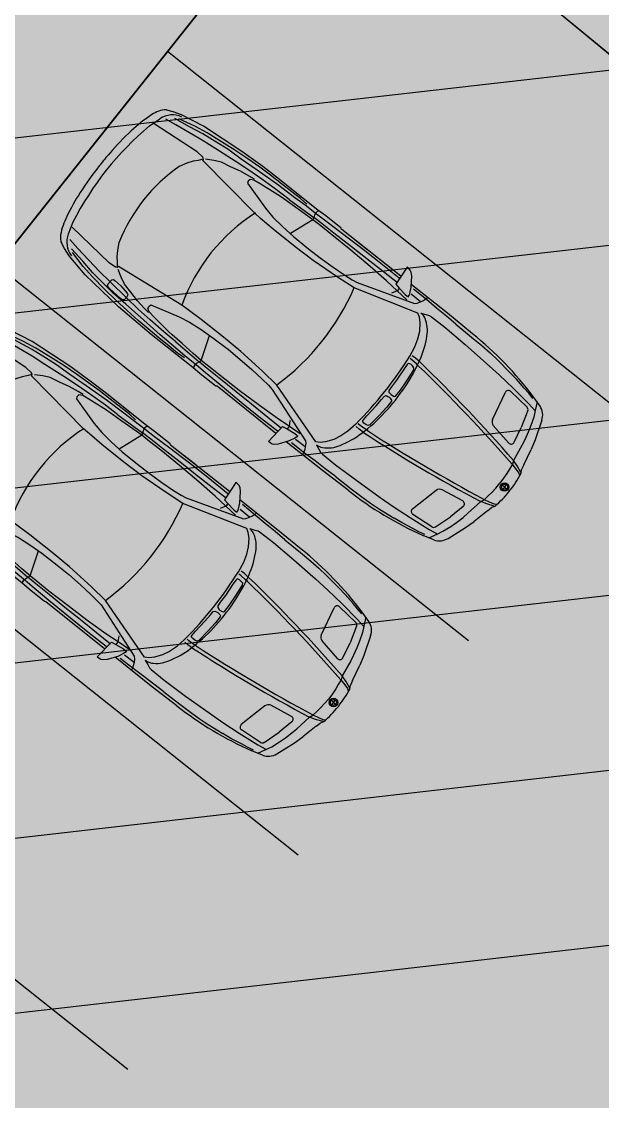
# Model space of a CAD drawing. Header units: metres. Extents: x -664657 to -643449, y -1076720 to -1062383.
# Drawn here: x -655946.61 to -655941.31, y -1069523.4 to -1069513.54 of the extents above; entities that cross this region are included whole.
import ezdxf

# ---------------------------------------------------------------- set-up
doc = ezdxf.new("R2010")
doc.units = ezdxf.units.M
doc.header["$LTSCALE"] = 0.1
doc.layers.get('0').update_dxf_attribs({"color": 8, "lineweight": 9})
for name, color, linetype in [('AA_THER_KOMUNIKACE', 201, 'Continuous'), ('silnice-šrafa', 253, 'Continuous'), ('Vlastníci', 20, 'Continuous'), ('zeleň-šrafa', 63, 'Continuous')]:
    doc.layers.add(name, color=color, linetype=linetype)
doc.layers.add('FLOATING-WINDOWS', color=2, linetype='Continuous', plot=False)
pattern_1 = [(6.5127, (-656030.26, -1069498.5804), (-0.180059, 1.5772555), [])]

# ---------------------------------------------------------------- blocks, each defined once
blk = doc.blocks.new('A$C1F206893')
at = {"color": 7, "linetype": 'Continuous'}
for p, q in [((1.0717, 4.7208), (1.1643, 4.7476)), ((1.3152, 4.7814), (1.1643, 4.7476)), ((1.3152, 4.7814), (1.3611, 4.7928)), ((1.3595, 4.7383), (1.3418, 4.6819)), ((1.3867, 4.8047), (1.3595, 4.7383)), ((1.3879, 4.8092), (1.3611, 4.7928)), ((1.3776, 4.6941), (1.3911, 4.7499)), ((1.3911, 4.7499), (1.4024, 4.7913)), ((1.4024, 4.7913), (1.4124, 4.8091)), ((1.5823, 4.77), (1.5552, 4.77)), ((1.5823, 4.77), (1.5823, 4.7971)), ((1.5823, 4.77), (1.5823, 4.7428)), ((1.5823, 4.77), (1.6094, 4.77)), ((1.7623, 4.7913), (1.7522, 4.8091)), ((1.7735, 4.7499), (1.7623, 4.7913)), ((1.787, 4.6941), (1.7735, 4.7499)), ((1.7768, 4.8092), (1.8035, 4.7928)), ((1.7779, 4.8047), (1.8051, 4.7383)), ((1.8494, 4.7814), (1.8035, 4.7928)), ((1.8051, 4.7383), (1.8228, 4.6819)), ((1.8494, 4.7814), (2.0003, 4.7476)), ((2.0929, 4.7208), (2.0003, 4.7476)), ((0.8939, 4.657), (1.0717, 4.7208)), ((1.0568, 4.6276), (1.1295, 4.6465)), ((1.1295, 4.6465), (1.1865, 4.6575)), ((1.1865, 4.6575), (1.3418, 4.6819)), ((1.3418, 4.6819), (1.3754, 4.6963)), ((1.3754, 4.6963), (1.4257, 4.703)), ((1.4257, 4.703), (1.4715, 4.7096)), ((1.4715, 4.7096), (1.5251, 4.7129)), ((1.5251, 4.7129), (1.5823, 4.7153)), ((1.6395, 4.7129), (1.5823, 4.7153)), ((1.6931, 4.7096), (1.6395, 4.7129)), ((1.7389, 4.703), (1.6931, 4.7096)), ((1.7892, 4.6963), (1.7389, 4.703)), ((1.8228, 4.6819), (1.7892, 4.6963)), ((1.9781, 4.6575), (1.8228, 4.6819)), ((2.0351, 4.6465), (1.9781, 4.6575)), ((2.1078, 4.6276), (2.0351, 4.6465)), ((2.2707, 4.657), (2.0929, 4.7208)), ((0.8024, 4.5634), (0.7736, 4.4615)), ((0.7896, 4.5179), (0.8623, 4.5542)), ((0.851, 4.4715), (0.8645, 4.5519)), ((0.8623, 4.5542), (0.916, 4.5809)), ((0.9041, 4.5016), (1.0621, 4.5509)), ((0.916, 4.5809), (0.9942, 4.6087)), ((0.9942, 4.6087), (1.0568, 4.6276)), ((1.2087, 4.5838), (1.0621, 4.5509)), ((1.2448, 4.5492), (1.2072, 4.3399)), ((1.9198, 4.5492), (1.9575, 4.3399)), ((1.9559, 4.5838), (2.1025, 4.5509)), ((2.2605, 4.5016), (2.1025, 4.5509)), ((2.1704, 4.6087), (2.1078, 4.6276)), ((2.2487, 4.5809), (2.1704, 4.6087)), ((2.3023, 4.5542), (2.2487, 4.5809)), ((2.3136, 4.4715), (2.3001, 4.5519)), ((2.3751, 4.5179), (2.3023, 4.5542)), ((2.3622, 4.5634), (2.391, 4.4615)), ((0.7884, 4.4694), (0.7749, 4.4102)), ((0.8272, 4.2693), (0.851, 4.4715)), ((0.8832, 4.4757), (0.8643, 4.269)), ((2.2814, 4.4757), (2.3003, 4.269)), ((2.3374, 4.2693), (2.3136, 4.4715)), ((2.3762, 4.4694), (2.3897, 4.4102)), ((0.7636, 4.3487), (0.7433, 4.2415)), ((0.7749, 4.4102), (0.7636, 4.3487)), ((2.3897, 4.4102), (2.401, 4.3487)), ((2.401, 4.3487), (2.4213, 4.2415)), ((0.7433, 4.2415), (0.7331, 4.1566)), ((0.8113, 4.0939), (0.8272, 4.2693)), ((1.1694, 4.3001), (0.9011, 4.237)), ((1.9952, 4.3001), (2.2635, 4.237)), ((2.3534, 4.0939), (2.3374, 4.2693)), ((2.4213, 4.2415), (2.4315, 4.1566)), ((0.7133, 3.9999), (0.7331, 4.1566)), ((2.4513, 3.9999), (2.4315, 4.1566)), ((0.8021, 3.9397), (0.8113, 4.0939)), ((2.3626, 3.9397), (2.3534, 4.0939)), ((0.7056, 3.9026), (0.7133, 3.9999)), ((2.459, 3.9026), (2.4513, 3.9999)), ((0.7004, 3.805), (0.7056, 3.9026)), ((0.7882, 3.6772), (0.8021, 3.9397)), ((2.3764, 3.6772), (2.3626, 3.9397)), ((2.4642, 3.805), (2.459, 3.9026)), ((0.6978, 3.6824), (0.7004, 3.805)), ((2.4669, 3.6824), (2.4642, 3.805)), ((0.6692, 3.6695), (0.6651, 3.3749)), ((0.6963, 3.4974), (0.6978, 3.6824)), ((0.78, 3.4347), (0.7882, 3.6772)), ((2.3846, 3.4347), (2.3764, 3.6772)), ((2.4683, 3.4974), (2.4669, 3.6824)), ((2.4954, 3.6695), (2.4996, 3.3749)), ((0.6963, 3.4974), (0.6917, 3.3835)), ((1.17, 3.4531), (1.1677, 3.4017)), ((1.2061, 3.4679), (1.2038, 3.441)), ((1.2605, 3.454), (1.2448, 3.444)), ((1.3797, 3.4676), (1.2605, 3.454)), ((1.4829, 3.4749), (1.3797, 3.4676)), ((1.5522, 3.4748), (1.4829, 3.4749)), ((1.56, 3.4692), (1.5522, 3.4748)), ((1.5638, 3.4581), (1.56, 3.4692)), ((1.5677, 3.4334), (1.5638, 3.4581)), ((1.5969, 3.4334), (1.6008, 3.4581)), ((1.6008, 3.4581), (1.6046, 3.4692)), ((1.6046, 3.4692), (1.6125, 3.4748)), ((1.6125, 3.4748), (1.6817, 3.4749)), ((1.6817, 3.4749), (1.7849, 3.4676)), ((1.7849, 3.4676), (1.9041, 3.454)), ((1.9041, 3.454), (1.9198, 3.444)), ((1.9585, 3.4679), (1.9609, 3.441)), ((1.9946, 3.4531), (1.9969, 3.4017)), ((2.4683, 3.4974), (2.473, 3.3835)), ((0.6651, 3.3749), (0.6653, 2.9511)), ((0.6917, 3.3835), (0.6915, 3.2673)), ((0.782, 3.2816), (0.78, 3.4347)), ((1.1677, 3.4017), (1.1699, 3.3648)), ((1.2038, 3.441), (1.2022, 3.3874)), ((1.2022, 3.3874), (1.2022, 3.3648)), ((1.2405, 3.4237), (1.2392, 3.4016)), ((1.2392, 3.4016), (1.2436, 3.3837)), ((1.2448, 3.444), (1.2405, 3.4237)), ((1.2436, 3.3837), (1.251, 3.3791)), ((1.251, 3.3791), (1.2604, 3.3781)), ((1.2604, 3.3781), (1.3084, 3.3802)), ((1.3084, 3.3802), (1.4323, 3.3909)), ((1.4323, 3.3909), (1.5096, 3.3922)), ((1.5096, 3.3922), (1.5498, 3.3943)), ((1.5498, 3.3943), (1.5621, 3.4044)), ((1.5621, 3.4044), (1.5661, 3.4208)), ((1.5661, 3.4208), (1.5677, 3.4334)), ((1.5985, 3.4208), (1.5969, 3.4334)), ((1.6025, 3.4044), (1.5985, 3.4208)), ((1.6148, 3.3943), (1.6025, 3.4044)), ((1.6551, 3.3922), (1.6148, 3.3943)), ((1.7324, 3.3909), (1.6551, 3.3922)), ((1.8562, 3.3802), (1.7324, 3.3909)), ((1.9042, 3.3781), (1.8562, 3.3802)), ((1.9136, 3.3791), (1.9042, 3.3781)), ((1.921, 3.3837), (1.9136, 3.3791)), ((1.9198, 3.444), (1.9242, 3.4237)), ((1.9254, 3.4016), (1.921, 3.3837)), ((1.9242, 3.4237), (1.9254, 3.4016)), ((1.9609, 3.441), (1.9624, 3.3874)), ((1.9624, 3.3874), (1.9624, 3.3648)), ((1.9969, 3.4017), (1.9948, 3.3648)), ((2.3826, 3.2816), (2.3846, 3.4347)), ((2.473, 3.3835), (2.4732, 3.2673)), ((2.4996, 3.3749), (2.4994, 2.9511)), ((0.6915, 3.2673), (0.6879, 3.1466)), ((0.7842, 3.257), (0.782, 3.2816)), ((0.7976, 3.228), (0.7842, 3.257)), ((0.9507, 3.2791), (0.8881, 3.2341)), ((1.0156, 3.3081), (0.9507, 3.2791)), ((1.0893, 3.3314), (1.0156, 3.3081)), ((1.1866, 3.3491), (1.0893, 3.3314)), ((1.978, 3.3491), (2.0753, 3.3314)), ((2.0753, 3.3314), (2.1491, 3.3081)), ((2.1491, 3.3081), (2.2139, 3.2791)), ((2.2139, 3.2791), (2.2766, 3.2341)), ((2.3671, 3.228), (2.3804, 3.257)), ((2.3804, 3.257), (2.3826, 3.2816)), ((2.4732, 3.2673), (2.4767, 3.1466)), ((0.8154, 3.1844), (0.7976, 3.228)), ((0.8522, 3.1966), (0.8321, 3.162)), ((0.8321, 3.162), (1.0155, 2.5628)), ((0.8881, 3.2341), (0.8522, 3.1966)), ((2.3325, 3.162), (2.1492, 2.5628)), ((2.2766, 3.2341), (2.3124, 3.1966)), ((2.3124, 3.1966), (2.3325, 3.162)), ((2.3493, 3.1844), (2.3671, 3.228)), ((0.6846, 3.1388), (0.6652, 3.1423)), ((0.7147, 3.1276), (0.6846, 3.1388)), ((0.6879, 3.1466), (0.6854, 2.9958)), ((0.7359, 3.1175), (0.7147, 3.1276)), ((0.7359, 3.1175), (0.7335, 3.0068)), ((0.7649, 3.0995), (0.7359, 3.1175)), ((0.7817, 3.0839), (0.7649, 3.0995)), ((0.9585, 2.5551), (0.7817, 3.0839)), ((2.2061, 2.5551), (2.3829, 3.0839)), ((2.3829, 3.0839), (2.3997, 3.0995)), ((2.3997, 3.0995), (2.4287, 3.1175)), ((2.4287, 3.1175), (2.4499, 3.1276)), ((2.4287, 3.1175), (2.4311, 3.0068)), ((2.4499, 3.1276), (2.4801, 3.1388)), ((2.4767, 3.1466), (2.4792, 2.9958)), ((2.4801, 3.1388), (2.4995, 3.1423)), ((0.6865, 2.9667), (0.6026, 2.9087)), ((0.7391, 2.9923), (0.6865, 2.9667)), ((0.7558, 2.9979), (0.7391, 2.9923)), ((0.7759, 2.999), (0.7558, 2.9979)), ((0.7612, 2.885), (0.7725, 2.9643)), ((0.7725, 2.9643), (0.7715, 2.9889)), ((0.8003, 3.0068), (0.7914, 2.8872)), ((2.3643, 3.0068), (2.3732, 2.8872)), ((2.3887, 2.999), (2.4088, 2.9979)), ((2.3921, 2.9643), (2.3932, 2.9889)), ((2.4034, 2.885), (2.3921, 2.9643)), ((2.4088, 2.9979), (2.4256, 2.9923)), ((2.4256, 2.9923), (2.4781, 2.9667)), ((2.4781, 2.9667), (2.562, 2.9087)), ((0.5679, 2.863), (0.5656, 2.844)), ((0.578, 2.8831), (0.5679, 2.863)), ((0.6026, 2.9087), (0.578, 2.8831)), ((0.7522, 2.8392), (0.7612, 2.885)), ((0.7624, 2.8872), (0.7914, 2.8872)), ((0.7914, 2.8872), (0.7811, 2.7534)), ((0.7914, 2.8872), (0.8405, 2.8592)), ((2.3732, 2.8872), (2.3241, 2.8592)), ((2.4023, 2.8872), (2.3732, 2.8872)), ((2.3732, 2.8872), (2.3835, 2.7534)), ((2.4124, 2.8392), (2.4034, 2.885)), ((2.562, 2.9087), (2.5866, 2.8831)), ((2.5866, 2.8831), (2.5967, 2.863)), ((2.5967, 2.863), (2.599, 2.844)), ((0.5656, 2.844), (0.5656, 2.8239)), ((0.5656, 2.8239), (0.7522, 2.8392)), ((0.6651, 2.8293), (0.6682, 2.1432)), ((0.6908, 2.8293), (0.6881, 2.5957)), ((0.7321, 2.8437), (0.7341, 2.6817)), ((2.599, 2.8239), (2.4124, 2.8392)), ((2.4325, 2.8437), (2.4305, 2.6817)), ((2.4739, 2.8293), (2.4765, 2.5957)), ((2.4996, 2.8293), (2.4964, 2.1432)), ((2.599, 2.844), (2.599, 2.8239)), ((0.7341, 2.6817), (0.736, 2.4895)), ((0.7811, 2.7534), (0.7708, 2.5552)), ((2.3835, 2.7534), (2.3938, 2.5552)), ((2.4305, 2.6817), (2.4286, 2.4895)), ((0.6881, 2.5957), (0.689, 2.4304)), ((2.4765, 2.5957), (2.4756, 2.4304)), ((0.736, 2.4895), (0.7357, 2.3096)), ((0.7708, 2.5552), (0.7646, 2.3247)), ((0.9673, 2.5037), (0.9585, 2.5551)), ((0.9761, 2.4232), (0.9673, 2.5037)), ((1.0155, 2.5628), (1.0334, 2.3822)), ((2.1492, 2.5628), (2.1312, 2.3822)), ((2.1885, 2.4232), (2.1973, 2.5037)), ((2.1973, 2.5037), (2.2061, 2.5551)), ((2.3938, 2.5552), (2.4001, 2.3247)), ((2.4286, 2.4895), (2.4289, 2.3096)), ((0.6675, 2.4358), (0.6675, 2.2974)), ((0.689, 2.4304), (0.6952, 2.1566)), ((0.986, 2.2947), (0.9761, 2.4232)), ((1.0334, 2.3822), (1.0518, 2.1133)), ((2.1312, 2.3822), (2.1128, 2.1133)), ((2.1786, 2.2947), (2.1885, 2.4232)), ((2.4756, 2.4304), (2.4694, 2.1566)), ((0.7357, 2.3096), (0.7387, 2.1063)), ((0.7646, 2.3247), (0.7612, 2.1024)), ((0.9924, 2.1505), (0.986, 2.2947)), ((2.1722, 2.1505), (2.1786, 2.2947)), ((2.4001, 2.3247), (2.4034, 2.1024)), ((2.4289, 2.3096), (2.4259, 2.1063)), ((0.6683, 2.142), (0.6615, 2.1319)), ((0.6615, 2.1319), (0.6615, 1.951)), ((0.6952, 2.1566), (0.6994, 1.9823)), ((0.7387, 2.1063), (0.7385, 1.9699)), ((0.7612, 2.1024), (0.7621, 1.9723)), ((0.9945, 2.0153), (0.9924, 2.1505)), ((1.0518, 2.1133), (1.0563, 1.9082)), ((2.1128, 2.1133), (2.1084, 1.9082)), ((2.1702, 2.0153), (2.1722, 2.1505)), ((2.4034, 2.1024), (2.4025, 1.9723)), ((2.4259, 2.1063), (2.4261, 1.9699)), ((2.4694, 2.1566), (2.4652, 1.9823)), ((2.4963, 2.142), (2.5032, 2.1319)), ((2.5032, 2.1319), (2.5032, 1.951)), ((0.6994, 1.9823), (0.7026, 1.8739)), ((0.7621, 1.9723), (0.7629, 1.8816)), ((0.9912, 1.8371), (0.9945, 2.0153)), ((2.1734, 1.8371), (2.1702, 2.0153)), ((2.4025, 1.9723), (2.4017, 1.8816)), ((2.4652, 1.9823), (2.462, 1.8739)), ((0.6615, 1.951), (0.6658, 1.8616)), ((0.6652, 1.8733), (0.678, 1.865)), ((0.7026, 1.8739), (0.7035, 1.7432)), ((0.7216, 1.8672), (0.7428, 1.8761)), ((0.7385, 1.9699), (0.7403, 1.8739)), ((0.7513, 1.5956), (0.7403, 1.8739)), ((0.7428, 1.8761), (0.7629, 1.8816)), ((0.7629, 1.8816), (0.9891, 1.7993)), ((0.7629, 1.8816), (0.7666, 1.7832)), ((1.0563, 1.9082), (1.0552, 1.6492)), ((2.1084, 1.9082), (2.1095, 1.6492)), ((2.4017, 1.8816), (2.1755, 1.7993)), ((2.4017, 1.8816), (2.398, 1.7832)), ((2.4234, 1.8739), (2.4017, 1.8816)), ((2.4133, 1.5956), (2.4243, 1.8739)), ((2.443, 1.8672), (2.4234, 1.8739)), ((2.4261, 1.9699), (2.4243, 1.8739)), ((2.462, 1.8739), (2.4611, 1.7432)), ((2.4994, 1.8733), (2.4866, 1.865)), ((2.5032, 1.951), (2.4988, 1.8616)), ((0.6658, 1.8616), (0.6639, 1.3778)), ((0.678, 1.865), (0.6959, 1.8627)), ((0.6959, 1.8627), (0.7216, 1.8672)), ((0.7666, 1.7832), (0.7745, 1.6484)), ((0.9839, 1.7058), (0.9912, 1.8371)), ((2.1807, 1.7058), (2.1734, 1.8371)), ((2.398, 1.7832), (2.3901, 1.6484)), ((2.4687, 1.8627), (2.443, 1.8672)), ((2.4866, 1.865), (2.4687, 1.8627)), ((2.4988, 1.8616), (2.5007, 1.3778)), ((0.6867, 1.7488), (0.681, 1.6706)), ((0.7035, 1.7432), (0.7067, 1.627)), ((0.9703, 1.5807), (0.9839, 1.7058)), ((2.1943, 1.5807), (2.1807, 1.7058)), ((2.4611, 1.7432), (2.458, 1.627)), ((2.4779, 1.7488), (2.4836, 1.6706)), ((0.681, 1.6706), (0.682, 1.5734)), ((0.7067, 1.627), (0.7119, 1.4426)), ((0.7513, 1.5956), (0.7544, 1.4515)), ((0.7745, 1.6484), (0.7803, 1.529)), ((0.9478, 1.4757), (0.9703, 1.5807)), ((1.0552, 1.6492), (1.0499, 1.4994)), ((2.1095, 1.6492), (2.1148, 1.4994)), ((2.2169, 1.4757), (2.1943, 1.5807)), ((2.3901, 1.6484), (2.3843, 1.529)), ((2.4133, 1.5956), (2.4102, 1.4515)), ((2.458, 1.627), (2.4527, 1.4426)), ((2.4836, 1.6706), (2.4826, 1.5734)), ((0.682, 1.5734), (0.6829, 1.4516)), ((0.7803, 1.529), (0.7835, 1.4872)), ((0.7835, 1.4872), (0.8045, 1.2994)), ((1.0499, 1.4994), (1.046, 1.4298)), ((2.1148, 1.4994), (2.1186, 1.4298)), ((2.3811, 1.4872), (2.3602, 1.2994)), ((2.3843, 1.529), (2.3811, 1.4872)), ((2.4826, 1.5734), (2.4817, 1.4516)), ((0.6829, 1.4516), (0.6849, 1.3231)), ((0.7119, 1.4426), (0.725, 1.2023)), ((0.7544, 1.4515), (0.7631, 1.285)), ((0.8725, 1.2066), (0.9478, 1.4757)), ((1.046, 1.4298), (0.9645, 0.7573)), ((2.1186, 1.4298), (2.2002, 0.7573)), ((2.2922, 1.2066), (2.2169, 1.4757)), ((2.4102, 1.4515), (2.4015, 1.285)), ((2.4527, 1.4426), (2.4397, 1.2023)), ((2.4817, 1.4516), (2.4797, 1.3231)), ((0.6639, 1.3778), (0.667, 1.2214)), ((0.6849, 1.3231), (0.6892, 1.2035)), ((0.7631, 1.285), (0.7718, 1.1397)), ((0.8045, 1.2994), (0.8144, 1.2346)), ((2.3602, 1.2994), (2.3502, 1.2346)), ((2.4015, 1.285), (2.3928, 1.1397)), ((2.4797, 1.3231), (2.4754, 1.2035)), ((2.5007, 1.3778), (2.4976, 1.2214)), ((0.667, 1.2214), (0.6766, 0.9856)), ((0.6892, 1.2035), (0.6968, 1.0683)), ((0.725, 1.2023), (0.737, 1.0236)), ((0.8043, 1.2335), (0.8121, 1.1787)), ((0.8144, 1.2346), (0.8311, 1.2044)), ((0.8311, 1.2044), (0.8548, 1.2)), ((0.8548, 1.2), (0.8725, 1.2066)), ((2.3098, 1.2), (2.2922, 1.2066)), ((2.3335, 1.2044), (2.3098, 1.2)), ((2.3502, 1.2346), (2.3335, 1.2044)), ((2.3603, 1.2335), (2.3525, 1.1787)), ((2.4397, 1.2023), (2.4277, 1.0236)), ((2.4754, 1.2035), (2.4678, 1.0683)), ((2.4976, 1.2214), (2.488, 0.9856)), ((0.7718, 1.1397), (0.7861, 0.9922)), ((0.8121, 1.1787), (0.8265, 1.0871)), ((0.8265, 1.0871), (0.8509, 0.991)), ((2.3382, 1.0871), (2.3137, 0.991)), ((2.3525, 1.1787), (2.3382, 1.0871)), ((2.3928, 1.1397), (2.3785, 0.9922)), ((0.6968, 1.0683), (0.7078, 0.9286)), ((0.737, 1.0236), (0.7423, 0.8716)), ((0.7861, 0.9922), (0.807, 0.7854)), ((0.8509, 0.991), (0.8708, 0.9004)), ((2.3137, 0.991), (2.2938, 0.9004)), ((2.3517, 0.9843), (2.3786, 0.9899)), ((2.3785, 0.9922), (2.3577, 0.7854)), ((2.3786, 0.9899), (2.4076, 0.9867)), ((2.4076, 0.9867), (2.4179, 0.9752)), ((2.4277, 1.0236), (2.4223, 0.8716)), ((2.4678, 1.0683), (2.4569, 0.9286)), ((0.6766, 0.9856), (0.7157, 0.5666)), ((0.7078, 0.9286), (0.7232, 0.7856)), ((0.8708, 0.9004), (0.9009, 0.8367)), ((2.2938, 0.9004), (2.2637, 0.8367)), ((2.3257, 0.8842), (2.3417, 0.9698)), ((2.3417, 0.9698), (2.3517, 0.9843)), ((2.4177, 0.9543), (2.4084, 0.8165)), ((2.4179, 0.9752), (2.4177, 0.9543)), ((2.4569, 0.9286), (2.4415, 0.7856)), ((2.488, 0.9856), (2.449, 0.5666)), ((0.7423, 0.8716), (0.7555, 0.7554)), ((0.9009, 0.8367), (0.9399, 0.7707)), ((2.2637, 0.8367), (2.2247, 0.7707)), ((2.3207, 0.8111), (2.3257, 0.8842)), ((2.3229, 0.7947), (2.3207, 0.8111)), ((2.3338, 0.785), (2.3229, 0.7947)), ((2.4049, 0.7946), (2.4001, 0.7855)), ((2.4084, 0.8165), (2.4049, 0.7946)), ((2.4223, 0.8716), (2.4091, 0.7554)), ((0.7232, 0.7856), (0.7419, 0.6314)), ((0.7555, 0.7554), (0.7731, 0.6056)), ((0.807, 0.7854), (0.8213, 0.6491)), ((0.941, 0.7394), (0.9364, 0.6679)), ((0.9499, 0.7528), (0.941, 0.7394)), ((0.9645, 0.7573), (0.9499, 0.7528)), ((0.9544, 0.7506), (0.9912, 0.7226)), ((0.9912, 0.7226), (1.0247, 0.6935)), ((1.0247, 0.6935), (1.0738, 0.6599)), ((2.1399, 0.6935), (2.0908, 0.6599)), ((2.1734, 0.7226), (2.1399, 0.6935)), ((2.2102, 0.7506), (2.1734, 0.7226)), ((2.2002, 0.7573), (2.2147, 0.7528)), ((2.2147, 0.7528), (2.2237, 0.7394)), ((2.2237, 0.7394), (2.2282, 0.6679)), ((2.37, 0.7821), (2.3338, 0.785)), ((2.3577, 0.7854), (2.3434, 0.6491)), ((2.3843, 0.7824), (2.37, 0.7821)), ((2.4001, 0.7855), (2.3843, 0.7824)), ((2.4091, 0.7554), (2.3915, 0.6056)), ((2.4415, 0.7856), (2.4227, 0.6314)), ((0.7419, 0.6314), (0.764, 0.5039)), ((0.7731, 0.6056), (0.7986, 0.4715)), ((0.8213, 0.6491), (0.8621, 0.363)), ((0.9364, 0.6679), (0.9803, 0.2019)), ((1.0738, 0.6599), (1.1408, 0.6229)), ((2.0908, 0.6599), (2.0238, 0.6229)), ((2.2282, 0.6679), (2.1843, 0.2019)), ((2.3434, 0.6491), (2.3025, 0.363)), ((2.3915, 0.6056), (2.366, 0.4715)), ((2.4227, 0.6314), (2.4006, 0.5039)), ((0.7157, 0.5666), (0.7594, 0.3452)), ((0.764, 0.5039), (0.8018, 0.3497)), ((2.4006, 0.5039), (2.3628, 0.3497)), ((2.449, 0.5666), (2.4052, 0.3452)), ((0.7986, 0.4715), (0.8218, 0.3195)), ((2.366, 0.4715), (2.3428, 0.3195)), ((0.7594, 0.3452), (0.785, 0.2685)), ((0.8621, 0.363), (0.8798, 0.2568)), ((2.3025, 0.363), (2.2848, 0.2568)), ((2.4052, 0.3452), (2.3796, 0.2685)), ((0.785, 0.2685), (0.8082, 0.2141)), ((1.0205, 0.1806), (0.9104, 0.2137)), ((2.1441, 0.1806), (2.2542, 0.2137)), ((2.3796, 0.2685), (2.3564, 0.2141))]:
    blk.add_line(p, q, dxfattribs=at)
for radius in [0.0391, 0.0271]:
    blk.add_circle((1.5823, 4.77), radius, dxfattribs=at)
for centre, radius, start, end in [((1.5823, 3.8063), 1.0216, 79.02718, 100.97288), ((0.9447, 4.5158), 0.15, 109.75546, 161.47092), ((15.6362, 2.0564), 14.5335, 169.59238, 174.48533), ((15.6421, 2.0741), 14.5031, 169.59238, 174.48533), ((-12.4775, 2.0741), 14.5031, 5.51468, 10.40763), ((-12.4716, 2.0564), 14.5335, 5.51468, 10.40763), ((2.22, 4.5158), 0.15, 18.52908, 70.24454), ((1.2153, 4.5546), 0.03, 349.79209, 102.65589), ((1.9493, 4.5546), 0.03, 77.34412, 190.20791), ((3.8902, 3.6479), 3.221, 165.36915, 179.61474), ((0.9131, 4.473), 0.03, 107.33156, 174.7817), ((2.2515, 4.473), 0.03, 5.2183, 72.66844), ((-0.7256, 3.6479), 3.221, 0.38526, 14.63085), ((1.1579, 4.3488), 0.05, 283.23669, 349.79289), ((2.0067, 4.3488), 0.05, 190.20712, 256.76332), ((0.8942, 4.2662), 0.03, 174.78117, 283.23635), ((2.2704, 4.2662), 0.03, 256.76365, 5.21883), ((1.5487, 1.9506), 1.5429, 94.31369, 104.73835), ((1.5823, 1.6172), 1.8779, 85.42992, 94.56994), ((1.6159, 1.9506), 1.5429, 75.26146, 85.68617), ((1.0825, 3.1015), 0.2903, 118.34945, 150.37991), ((1.36, 2.6357), 0.8324, 104.17197, 119.93663), ((1.5823, -0.2484), 3.6192, 83.72275, 96.27725), ((1.8046, 2.6357), 0.8324, 60.06305, 75.82785), ((2.0822, 3.1015), 0.2903, 29.61937, 61.65025), ((0.9474, 3.1844), 0.132, 152.67139, 180.00003), ((2.2172, 3.1844), 0.132, 359.9996, 27.32772), ((1.5785, 0.4585), 2.1783, 74.82831, 105.10448), ((1.5823, 3.0037), 1.6628, 250.97668, 288.81628), ((1.5823, 2.099), 1.5408, 253.34768, 286.65231), ((0.968, 0.4053), 0.2, 192.99809, 253.26145), ((2.1966, 0.4053), 0.2, 286.73855, 347.00191), ((0.8593, 0.2358), 0.0555, 202.99183, 205.54645), ((0.8771, 0.2454), 0.0757, 206.25638, 222.76912), ((2.258, 0.2704), 0.1143, 308.74751, 321.27807), ((2.2948, 0.2409), 0.0672, 321.27368, 336.53564), ((1.0205, 0.4131), 0.296, 227.75304, 254.57297), ((1.339, 1.3523), 1.2873, 252.02809, 261.98843), ((1.5823, 2.8834), 2.7606, 258.25766, 281.74236), ((1.7112, 1.9407), 1.8862, 275.40306, 283.11312), ((2.0088, 0.7176), 0.6277, 281.99187, 298.13276), ((2.2026, 0.3385), 0.2021, 300.34694, 308.91286), ((1.548, 2.6857), 2.6369, 261.5296, 267.69036), ((1.5823, 3.295), 3.2471, 267.51962, 270.00085), ((1.5823, 3.3225), 3.2746, 269.99999, 270.16706), ((1.5874, 3.0969), 3.049, 270.08431, 275.67459)]:
    blk.add_arc(centre, radius, start, end, dxfattribs=at)

msp = doc.modelspace()

# ---------------------------------------------------------------- hatches: boundary and pattern name
at = {"layer": 'silnice-šrafa'}
h = msp.add_hatch(color=256, dxfattribs=at)
h.paths.add_polyline_path([(-655934.8169, -1069519.1356), (-655934.3805, -1069519.5065), (-655929.0625, -1069513.25), (-655926.875, -1069514.875), (-655921.972, -1069508.9714), (-655920.25, -1069507.75), (-655914.6875, -1069501.25), (-655913.6875, -1069500.0182), (-655913.125, -1069500.0182), (-655908.875, -1069494.3932), (-655911.9374, -1069492.1248), (-655915.3125, -1069489.375), (-655918.4375, -1069485), (-655918.125, -1069480.125), (-655903.9375, -1069460.25), (-655903.5625, -1069456.875), (-655943.6875, -1069425), (-655950.875, -1069426.375), (-655951.25, -1069429.75), (-655955.125, -1069435.25), (-655963.125, -1069444.75), (-655964.875, -1069447.0318), (-655966.4375, -1069447.7818), (-655969.0625, -1069447.6568), (-655968.9375, -1069441.6568), (-656023.3125, -1069400.0143), (-656034.75, -1069414.7643), (-656037.3125, -1069414.875), (-656042.5625, -1069421.25), (-656046.8255, -1069426.4785), (-656050.375, -1069429.5043), (-656052.9375, -1069429.1293), (-656062.125, -1069421.625), (-656066.875, -1069417.7699), (-656074.1342, -1069427.2438), (-656070.5338, -1069429.8711), (-656067, -1069425.0285), (-656064.5, -1069424.6535), (-656055.623, -1069432.2624), (-656054.4375, -1069433.2785), (-656054.375, -1069436.0285), (-656087.125, -1069477.4035), (-656089.625, -1069478.5285), (-656091.875, -1069477.7785), (-656101.0625, -1069470.2785), (-656101.125, -1069467.6535), (-656096, -1069461.2785), (-656096.8364, -1069460.6421), (-656094.5625, -1069457.625), (-656104.625, -1069449.6117), (-656114.6875, -1069462.125), (-656119.0519, -1069467.6931), (-656115.5, -1069470.5), (-656112.8125, -1069469.125), (-656109.6875, -1069468.25), (-656108, -1069468.875), (-656108, -1069468.875), (-656103.197, -1069472.8546), (-656099.25, -1069476.125), (-656103.197, -1069472.8546), (-656099.25, -1069476.125), (-656096.125, -1069479.125), (-656095.9375, -1069481.625), (-656097.5, -1069485.5), (-656108.9375, -1069500), (-656107.75, -1069500), (-656149.25, -1069551.375), (-656154.0625, -1069557.5), (-656138.375, -1069573.6421), (-656126.9335, -1069558.8643), (-656115.0844, -1069544.4969), (-656113.8188, -1069542.9069), (-656072.7169, -1069490.4304), (-656038.7546, -1069447.7145), (-656041.4375, -1069445.5), (-656022.5625, -1069421.75), (-656020.75, -1069420.25), (-656018.6875, -1069420), (-656016.5625, -1069420.875), (-656011.75, -1069424.625), (-656009.9375, -1069426.125), (-655937.3125, -1069483.75), (-655939.6197, -1069486.369), (-655932.4519, -1069492.2192), (-655933.6509, -1069493.9892), (-655930.0669, -1069496.6772), (-655941.875, -1069512), (-655943.691, -1069511.8184)])
edge = h.paths.add_edge_path()
edge.add_line((-656021.4277, -1069599.2016), (-656058.9404, -1069579.9905))
edge.add_arc((-656064.4103, -1069590.6714), 12, 62.88205, 127.23429)
edge.add_line((-656071.6712, -1069581.1174), (-656067.6183, -1069584.3398))
edge.add_line((-656067.6183, -1069584.3398), (-656088.296, -1069610.1195))
edge.add_line((-656088.296, -1069610.1195), (-656092.5773, -1069606.6669))
edge.add_arc((-656087.9068, -1069610.4334), 6, 141.1161, 198.51379)
edge.add_arc((-656099.2857, -1069614.2438), 6, -38.51189, 18.51379, ccw=False)
edge.add_line((-656094.5908, -1069617.9798), (-656096.875, -1069620.8502))
edge.add_line((-656096.875, -1069620.8502), (-656103.9375, -1069629.7252))
edge.add_line((-656103.9375, -1069629.7252), (-656111.562, -1069623.6631))
edge.add_line((-656111.562, -1069623.6631), (-656110.8023, -1069624.2671))
edge.add_line((-656110.8023, -1069624.2671), (-656107.4375, -1069619.7677))
edge.add_line((-656107.4375, -1069619.7677), (-656105.3125, -1069617.8927))
edge.add_line((-656105.3125, -1069617.8927), (-656105.875, -1069613.0177))
edge.add_line((-656105.875, -1069613.0177), (-656107.375, -1069609.7677))
edge.add_line((-656107.375, -1069609.7677), (-656111.375, -1069606.5177))
edge.add_line((-656111.375, -1069606.5177), (-656179.6875, -1069553.2677))
edge.add_line((-656179.6875, -1069553.2677), (-656179.0625, -1069552.375))
edge.add_line((-656179.0625, -1069552.375), (-656173.875, -1069545.875))
edge.add_line((-656173.875, -1069545.875), (-656170.875, -1069546.625))
edge.add_line((-656170.875, -1069546.625), (-656168.4375, -1069550.875))
edge.add_line((-656168.4375, -1069550.875), (-656159.4375, -1069558.5))
edge.add_line((-656159.4375, -1069558.5), (-656156.5, -1069559))
edge.add_line((-656156.5, -1069559), (-656154.0625, -1069557.5))
edge.add_line((-656154.0625, -1069557.5), (-656138.375, -1069573.6421))
edge.add_line((-656138.375, -1069573.6421), (-656138.375, -1069573.6421))
edge.add_line((-656138.375, -1069573.6421), (-656134.25, -1069576.9679))
edge.add_line((-656134.25, -1069576.9679), (-656119.4375, -1069588.5929))
edge.add_line((-656119.4375, -1069588.5929), (-656120.75, -1069590.25))
edge.add_line((-656120.75, -1069590.25), (-656106.8372, -1069601.1567))
edge.add_line((-656106.8372, -1069601.1567), (-656104.6935, -1069602.7784))
edge.add_arc((-656101.0177, -1069597.9194), 6.0927, 232.89254, 320.55274)
edge.add_line((-656096.3128, -1069601.7905), (-656095.6843, -1069601.0048))
edge.add_line((-656095.6843, -1069601.0048), (-656099.98, -1069597.5683))
edge.add_line((-656099.98, -1069597.5683), (-656098.035, -1069595.1219))
edge.add_line((-656098.035, -1069595.1219), (-656094.537, -1069597.903))
edge.add_line((-656094.537, -1069597.903), (-656077.1115, -1069575.9861))
edge.add_line((-656077.1115, -1069575.9861), (-656080.5604, -1069573.2338))
edge.add_line((-656080.5604, -1069573.2338), (-656079.7191, -1069572.1796))
edge.add_line((-656079.7191, -1069572.1796), (-656074.2969, -1069565.3851))
edge.add_line((-656074.2969, -1069565.3851), (-656048.4942, -1069578.5992))
edge.add_line((-656048.4942, -1069578.5992), (-656045.7593, -1069573.2588))
edge.add_line((-656045.7593, -1069573.2588), (-656030.1831, -1069581.2357))
edge.add_line((-656030.1831, -1069581.2357), (-656032.918, -1069586.5761))
edge.add_line((-656032.918, -1069586.5761), (-656028.5446, -1069588.8159))
edge.add_line((-656028.5446, -1069588.8159), (-656024.1967, -1069583.3474))
edge.add_line((-656024.1967, -1069583.3474), (-656013.2711, -1069588.9427))
edge.add_line((-656013.2711, -1069588.9427), (-656021.4277, -1069599.2016))
h = msp.add_hatch(color=256, dxfattribs=at)
edge = h.paths.add_edge_path()
edge.add_line((-655958.8125, -1069646.6421), (-655960.8728, -1069647.4542))
edge.add_arc((-655961.9729, -1069644.6632), 3, 214.42705, 291.51268, ccw=False)
edge.add_line((-655964.4474, -1069646.3592), (-655970.1509, -1069638.0379))
edge.add_line((-655970.1509, -1069638.0379), (-655994.3214, -1069602.7735))
edge.add_arc((-655983.2263, -1069595.1688), 13.4511, 144.99016, 214.42705, ccw=False)
edge.add_line((-655994.2435, -1069587.4517), (-655989.9316, -1069590.8738))
edge.add_line((-655989.9316, -1069590.8738), (-655971.2682, -1069567.3922))
edge.add_line((-655971.2682, -1069567.3922), (-655975.5606, -1069563.9794))
edge.add_arc((-655966.7296, -1069573.9408), 13.3122, 108.09698, 131.55758, ccw=False)
edge.add_arc((-655974.5922, -1069549.8808), 12, 288.09694, 321.51269)
edge.add_line((-655965.1993, -1069557.3488), (-655934.8169, -1069519.1356))
edge.add_line((-655934.8169, -1069519.1356), (-655943.691, -1069511.8184))
edge.add_line((-655943.691, -1069511.8184), (-655974.839, -1069550.9945))
edge.add_line((-655974.839, -1069550.9945), (-655970.6239, -1069554.3458))
edge.add_arc((-655975.009, -1069549.2801), 6.7, 231.51268, 310.88113, ccw=False)
edge.add_line((-655979.1787, -1069554.5245), (-655983.3005, -1069551.2474))
edge.add_line((-655983.3005, -1069551.2474), (-655990.7687, -1069560.6403))
edge.add_line((-655990.7687, -1069560.6403), (-655986.6472, -1069563.9174))
edge.add_line((-655986.6472, -1069563.9174), (-656008.4906, -1069591.3908))
edge.add_line((-656008.4906, -1069591.3908), (-656013.2711, -1069588.9427))
edge.add_line((-656013.2711, -1069588.9427), (-656021.4277, -1069599.2016))
edge.add_line((-656021.4277, -1069599.2016), (-656000.0577, -1069610.1456))
edge.add_arc((-656010.9974, -1069631.5073), 24, 34.42705, 62.88205, ccw=False)
edge.add_line((-655991.2011, -1069617.9388), (-655964.011, -1069657.6088))
edge.add_arc((-655964.8358, -1069658.1741), 1, -31.17086, 34.42705, ccw=False)
edge.add_line((-655963.9802, -1069658.6917), (-655956.1089, -1069648.7917))
edge.add_line((-655956.1089, -1069648.7917), (-655958.8125, -1069646.6421))
at = {"layer": 'Vlastníci'}
h = msp.add_hatch(dxfattribs=at)
h.set_pattern_fill('ANSI31', color=93, scale=0.5, style=0)
h.set_pattern_definition(pattern_1)
h.paths.add_polyline_path([(-655948.6805, -1069507.7043), (-655934.1695, -1069519.2416), (-655929.0625, -1069513.25), (-655926.8607, -1069515.0006), (-655921.9375, -1069509), (-655920.25, -1069507.75), (-655915.1311, -1069501.3117), (-655913.6875, -1069500.0182), (-655913.125, -1069500.0182), (-655908.875, -1069494.3932), (-655911.9584, -1069491.9417), (-655915.3125, -1069489.375), (-655918.4375, -1069485), (-655918.125, -1069480.125), (-655903.9375, -1069460.25), (-655903.5625, -1069456.875), (-655943.6875, -1069425), (-655951.25, -1069429.75), (-655955.125, -1069435.25), (-655964.9178, -1069447.0367), (-655966.4375, -1069447.7818), (-655969.0625, -1069447.6568), (-655968.9375, -1069441.625), (-656023.3125, -1069400.0143), (-656034.75, -1069414.7643), (-656037.3125, -1069414.875), (-656042.5625, -1069421.25), (-656046.5625, -1069426.2543), (-656050.375, -1069429.5043), (-656052.9375, -1069429.1293), (-656062.2889, -1069421.5112), (-656064.8261, -1069424.7024), (-656064.5, -1069424.6535), (-656054.4375, -1069433.2785), (-656054.375, -1069436.0285), (-656035.4375, -1069438.25), (-656022.5625, -1069421.75), (-656020.75, -1069420.25), (-656018.6875, -1069420), (-656016.5625, -1069420.875), (-656011.75, -1069424.625), (-656014.625, -1069428.25), (-656013.125, -1069429.5), (-656009.9375, -1069426.125), (-655937.3125, -1069483.75), (-655939.625, -1069486.375), (-655932.375, -1069492.125), (-655933.8066, -1069493.879), (-655929.9375, -1069496.5047), (-655941.875, -1069512), (-655948.1623, -1069507.0526)])
h.paths.add_polyline_path([(-656101.0625, -1069470.2785), (-656091.875, -1069477.7785), (-656089.625, -1069478.5285), (-656087.125, -1069477.4035), (-656054.375, -1069436.0285), (-656035.4375, -1069438.25), (-656027.125, -1069444.5), (-656020.349, -1069436.1078), (-656018.375, -1069433.625), (-656017.031, -1069434.7898), (-656025.5625, -1069445.75), (-655948.1623, -1069507.0526), (-655948.6805, -1069507.7043), (-655958.1805, -1069500), (-655960.1875, -1069500), (-655984.5, -1069481.125), (-655999.5625, -1069500), (-656000.8125, -1069500), (-656045.2351, -1069556.0613), (-656067.4646, -1069584.0779), (-656089.8246, -1069611.9903), (-656091.6875, -1069610.5), (-656065.5, -1069577.75), (-656039.6013, -1069544.638), (-656013.7356, -1069511.5682), (-656000.927, -1069494.9348), (-655988.1875, -1069478.25), (-656011.8125, -1069459.625), (-656014.4375, -1069457.625), (-656037.1875, -1069440), (-656074.875, -1069488.875), (-656118.3125, -1069544.125), (-656139.3125, -1069571.125), (-656139.5625, -1069573.375), (-656138.25, -1069575.375), (-656120.1875, -1069589.5), (-656120.75, -1069590.25), (-656092.875, -1069612), (-656091.6875, -1069610.5), (-656089.8125, -1069612), (-656155.8125, -1069694.6002), (-656162.8138, -1069689.0336), (-656160.917, -1069686.6803), (-656160.917, -1069686.6803), (-656141.125, -1069662.125), (-656112, -1069625.875), (-656107.4375, -1069619.75), (-656105.3125, -1069617.8927), (-656105.875, -1069613.0177), (-656107.375, -1069609.7677), (-656173.8992, -1069557.7445), (-656168.4375, -1069550.875), (-656159.4375, -1069558.5), (-656156.5, -1069559), (-656154.0625, -1069557.5), (-656107.75, -1069500), (-656108.7884, -1069500.1185), (-656097.5, -1069485.5), (-656095.9375, -1069481.625), (-656096.125, -1069479.125), (-656099.25, -1069476.125), (-656103.145, -1069472.8977)])
h = msp.add_hatch(dxfattribs=at)
h.set_pattern_fill('ANSI31', color=93, scale=0.5, style=0)
h.set_pattern_definition(pattern_1)
h.paths.add_polyline_path([(-655948.6805, -1069507.7043), (-655934.375, -1069519.5), (-655929.0625, -1069513.25), (-655926.8607, -1069515.0006), (-655921.9375, -1069509), (-655891.875, -1069533.875), (-655982.3125, -1069644.25), (-655995.7721, -1069633.6261), (-655998.433, -1069631.5106), (-655990.0072, -1069620.9131), (-656011.0625, -1069605.7631), (-656022.0625, -1069600)])
h.paths.add_polyline_path([(-655965.9375, -1069661.7715), (-655963.9213, -1069658.7667), (-655971.9375, -1069652.375), (-655979.1875, -1069646.75), (-655995.6867, -1069666.8457), (-656047.0168, -1069729.0669), (-656022.5072, -1069729.0669), (-656018.9221, -1069724.8568), (-655994.5, -1069695.875)])
h.paths.add_polyline_path([(-655882.1875, -1069541.75), (-655864.5611, -1069556.2482), (-655863.5, -1069556.9972), (-655864.0851, -1069557.9513), (-655945.3125, -1069658.094), (-655950.4212, -1069664.6044), (-655962.1875, -1069656.5933), (-655963.9213, -1069658.7667), (-655971.9375, -1069652.375), (-655963.8834, -1069642.5102), (-655961.8125, -1069640), (-655959.875, -1069637.75), (-655957.8823, -1069635.2437), (-655956.0625, -1069632.875), (-655954, -1069630.375), (-655952.1875, -1069628), (-655950.3125, -1069625.75), (-655948.4375, -1069623.375), (-655946.5625, -1069621), (-655944.5625, -1069618.75), (-655942.75, -1069616.375), (-655940.875, -1069614), (-655938.875, -1069611.625), (-655936.9375, -1069609.25), (-655935.125, -1069607), (-655933.3125, -1069604.75), (-655931.5, -1069602.5), (-655929.4375, -1069600), (-655927.5, -1069597.625), (-655925.6875, -1069595.25), (-655923.7073, -1069592.7594), (-655921.875, -1069590.625), (-655920, -1069588.375), (-655918.0625, -1069586), (-655916.0625, -1069583.5), (-655914.0625, -1069581), (-655912.0625, -1069578.625), (-655910.125, -1069576.25), (-655908.125, -1069573.75), (-655906.125, -1069571.375), (-655904.25, -1069569), (-655902.125, -1069566.375), (-655900.1875, -1069563.875), (-655898.125, -1069561.375), (-655896.139, -1069558.8772), (-655894.125, -1069556.5), (-655892, -1069554), (-655889.9227, -1069551.3873), (-655887.9375, -1069548.875), (-655885.875, -1069546.375), (-655883.6875, -1069543.625)])
h.paths.add_polyline_path([(-656103.25, -1069664.375), (-656085.375, -1069678.25), (-656060.9375, -1069647.625), (-656037, -1069617.75), (-656022.0625, -1069600), (-656042.9375, -1069589.125), (-656066.375, -1069617.875), (-656073.9059, -1069627.3716)])
h.paths.add_polyline_path([(-656066.375, -1069617.875), (-656083.5878, -1069604.2814), (-656063.3125, -1069578.875), (-656042.9375, -1069589.125)])
h.paths.add_polyline_path([(-655994, -1069618.0182), (-655989.875, -1069621.0182), (-655998.5, -1069631.5182), (-655995.75, -1069633.6432), (-656000.5625, -1069633.875), (-656019.0756, -1069655.9621), (-656032.9375, -1069672.5), (-656033.9375, -1069668.125), (-656022.5935, -1069654.3251), (-656009.6875, -1069638.625), (-656000.5877, -1069626.6957)])
h.paths.add_polyline_path([(-656028.75, -1069624.125), (-656037, -1069617.75), (-656022.0625, -1069600), (-656011.0625, -1069605.7631), (-656019.25, -1069617.2631), (-656022.1875, -1069615.3881)])
at = {"layer": 'zeleň-šrafa'}
h = msp.add_hatch(color=256, dxfattribs=at)
edge = h.paths.add_edge_path()
edge.add_line((-655958.1805, -1069500), (-655958.125, -1069500))
edge.add_line((-655958.125, -1069500), (-655955.75, -1069501.875))
edge.add_line((-655955.75, -1069501.875), (-655943.691, -1069511.8184))
edge.add_line((-655943.691, -1069511.8184), (-655974.839, -1069550.9945))
edge.add_line((-655974.839, -1069550.9945), (-655970.6239, -1069554.3458))
edge.add_arc((-655975.009, -1069549.2801), 6.7, 231.51268, 310.88113, ccw=False)
edge.add_line((-655979.1787, -1069554.5245), (-655983.3005, -1069551.2473))
edge.add_line((-655983.3005, -1069551.2473), (-655956.6897, -1069517.7777))
edge.add_line((-655956.6897, -1069517.7777), (-655958.1805, -1069500))

# ---------------------------------------------------------------- linework, layer by layer
at = {"layer": 'AA_THER_KOMUNIKACE'}
for p, q in [((-655974.839, -1069550.9945), (-655943.691, -1069511.8184)), ((-655940.9727, -1069517.2369), (-655945.2778, -1069513.814)), ((-655942.5285, -1069519.1938), (-655946.8336, -1069515.7709)), ((-655944.0844, -1069521.1507), (-655948.3895, -1069517.7278)), ((-655945.6402, -1069523.1075), (-655949.9453, -1069519.6846))]:
    msp.add_line(p, q, dxfattribs=at)
at = {"layer": 'FLOATING-WINDOWS', "color": 3}
msp.add_lwpolyline([(-656009.9375, -1069426.125), (-655937.3125, -1069483.75), (-655939.625, -1069486.375), (-655932.375, -1069492.125), (-655933.8066, -1069493.879), (-655929.9375, -1069496.5047), (-655941.875, -1069512), (-655948.1623, -1069507.0526), (-655948.6805, -1069507.7043), (-655934.3795, -1069519.4963), (-655929.0625, -1069513.25), (-655926.8607, -1069515.0006), (-655921.9375, -1069509)], dxfattribs=at)
msp.add_lwpolyline([(-655948.6805, -1069507.7043), (-655934.375, -1069519.5), (-655929.0625, -1069513.25), (-655926.8607, -1069515.0006), (-655921.9375, -1069509), (-655891.875, -1069533.875), (-655982.3125, -1069644.25), (-655995.7721, -1069633.6261), (-655998.433, -1069631.5106), (-655990.0072, -1069620.9131), (-656011.0625, -1069605.7631), (-656022.0625, -1069600)], close=True, dxfattribs=at)
at = {"layer": 'silnice-šrafa'}
msp.add_lwpolyline([(-656072.7169, -1069490.4304), (-656038.7546, -1069447.7145), (-656041.4375, -1069445.5), (-656022.5625, -1069421.75), (-656020.75, -1069420.25), (-656018.6875, -1069420), (-656016.5625, -1069420.875), (-656011.75, -1069424.625), (-656009.9375, -1069426.125), (-655937.3125, -1069483.75), (-655939.6197, -1069486.369), (-655932.4519, -1069492.2192), (-655933.6509, -1069493.9892), (-655930.0669, -1069496.6772), (-655941.875, -1069512), (-655943.691, -1069511.8184), (-655934.8169, -1069519.1356), (-655934.3805, -1069519.5065), (-655929.0625, -1069513.25), (-655926.875, -1069514.875), (-655921.972, -1069508.9714)], dxfattribs=at)
msp.add_lwpolyline([(-655958.1805, -1069500), (-655958.125, -1069500), (-655955.75, -1069501.875), (-655943.691, -1069511.8184), (-655974.839, -1069550.9945), (-655970.6239, -1069554.3458, -0.360853), (-655979.1787, -1069554.5245), (-655983.3005, -1069551.2473), (-655956.6897, -1069517.7777), (-655958.1805, -1069500)], format="xyb", close=True, dxfattribs=at)
msp.add_lwpolyline([(-655970.1509, -1069638.0379), (-655994.3214, -1069602.7735, -0.3126), (-655994.2435, -1069587.4517), (-655989.9316, -1069590.8738), (-655971.2682, -1069567.3922), (-655975.5606, -1069563.9794, -0.102725), (-655970.8647, -1069561.2871, 0.146846), (-655965.1993, -1069557.3488), (-655934.8169, -1069519.1356), (-655943.691, -1069511.8184), (-655974.839, -1069550.9945), (-655970.6239, -1069554.3458, -0.360853), (-655979.1787, -1069554.5245), (-655983.3005, -1069551.2474), (-655990.7687, -1069560.6403), (-655986.6472, -1069563.9174), (-656008.4906, -1069591.3908), (-656013.2711, -1069588.9427), (-656021.4277, -1069599.2016), (-656000.0577, -1069610.1456, -0.1248), (-655991.2011, -1069617.9388), (-655964.011, -1069657.6088, -0.294306)], format="xyb", dxfattribs=at)

# ---------------------------------------------------------------- block references
at = {"layer": 'zeleň-šrafa', "rotation": 231.512676098919}
for p in [(-655944.9474, -1069513.582), (-655946.5111, -1069515.5487)]:
    msp.add_blockref('A$C1F206893', p, dxfattribs=at)

doc.saveas('drawing.dxf')
